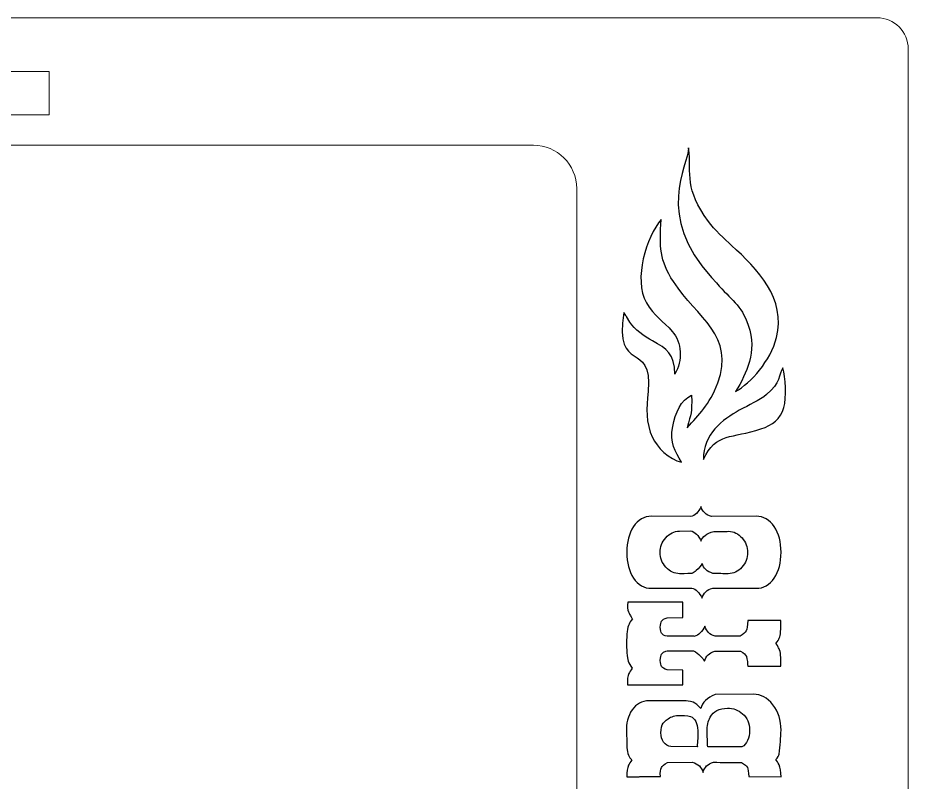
# Model space of a CAD drawing. Header units: millimetres. Extents: x 395 to 1406, y -158 to 315.
# Drawn here: x 1194 to 1255.7, y 113.9 to 166.8 of the extents above; entities that cross this region are included whole.
import ezdxf

# ---------------------------------------------------------------- set-up
doc = ezdxf.new("R2010")
doc.units = ezdxf.units.MM
doc.header["$MEASUREMENT"] = 0
doc.layers.add('layer 1', color=7, linetype='Continuous')

msp = doc.modelspace()

# ---------------------------------------------------------------- linework, layer by layer
at = {"layer": 'layer 1', "color": 142, "lineweight": 20}
msp.add_open_spline([(1113.8754, 166.8224), (1113.8754, 166.8224), (1253.5554, 166.8224), (1253.5554, 166.8224), (1253.5554, 166.8224), (1254.7434, 166.8224), (1255.7155, 165.8503), (1255.7155, 164.6624), (1255.7155, 164.6624), (1255.7155, 164.6624), (1255.7155, 24.9824), (1255.7155, 24.9824), (1255.7155, 24.9824), (1255.7155, 23.7944), (1254.7434, 22.8223), (1253.5554, 22.8223), (1253.5554, 22.8223), (1253.5554, 22.8223), (1113.8754, 22.8223), (1113.8754, 22.8223), (1113.8754, 22.8223), (1112.6875, 22.8223), (1111.7154, 23.7944), (1111.7154, 24.9824), (1111.7154, 24.9824), (1111.7154, 24.9824), (1111.7154, 164.6624), (1111.7154, 164.6624), (1111.7154, 164.6624), (1111.7154, 165.8503), (1112.6875, 166.8224), (1113.8754, 166.8224)], degree=3, knots=[0, 0, 0, 0, 0.1111111, 0.1111111, 0.1111111, 0.1111111, 0.2222222, 0.2222222, 0.2222222, 0.2222222, 0.3333333, 0.3333333, 0.3333333, 0.3333333, 0.4444444, 0.4444444, 0.4444444, 0.4444445, 0.5555556, 0.5555556, 0.5555556, 0.5555556, 0.6666667, 0.6666667, 0.6666667, 0.6666667, 0.7777778, 0.7777778, 0.7777778, 0.7777778, 1, 1, 1, 1], dxfattribs=at)
at = {"layer": 'layer 1', "color": 114, "lineweight": 20}
for points, knots in [([(1196.2154, 163.1006), (1196.2154, 163.1006), (1196.2154, 160.1006), (1196.2154, 160.1006), (1196.2154, 160.1006), (1196.2154, 160.1006), (1171.2154, 160.1006), (1171.2154, 160.1006), (1171.2154, 160.1006), (1171.2154, 160.1006), (1171.2154, 163.1006), (1171.2154, 163.1006), (1171.2154, 163.1006), (1171.2154, 163.1006), (1196.2154, 163.1006), (1196.2154, 163.1006)], [0, 0, 0, 0, 0.2, 0.2, 0.2, 0.2, 0.4, 0.4, 0.4, 0.4, 0.6, 0.6, 0.6, 0.6, 1, 1, 1, 1]), ([(1229.7567, 158.0029), (1231.409, 158.0029), (1232.7567, 156.6552), (1232.7567, 155.0029), (1232.7567, 155.0029), (1232.7567, 155.0029), (1232.7567, 88.118), (1232.7567, 88.118), (1232.7567, 88.118), (1232.7301, 88.1505), (1232.7042, 88.1811), (1232.6792, 88.2094), (1232.6792, 88.2094), (1232.5982, 88.2623), (1232.5174, 88.3138), (1232.4369, 88.3638), (1232.4369, 88.3638), (1231.5777, 88.8979), (1219.7007, 86.1463), (1218.9103, 85.5148), (1218.9103, 85.5148), (1218.9103, 85.5148), (1218.9103, 85.5148), (1218.9103, 85.5148), (1218.9103, 85.5148), (1217.2395, 87.1861), (1204.9533, 89.6385), (1201.6272, 90.5588), (1201.6272, 90.5588), (1200.3161, 90.9217), (1199.0024, 91.2801), (1197.6846, 91.6177), (1197.6846, 91.6177), (1197.6842, 91.6178), (1197.6838, 91.6179), (1197.6835, 91.618), (1197.6835, 91.618), (1197.2343, 91.733), (1196.8719, 91.9177), (1196.5147, 92.2133), (1196.5147, 92.2133), (1196.5147, 92.2133), (1188.342, 98.9794), (1188.342, 98.9794), (1188.342, 98.9794), (1188.342, 98.9794), (1188.3154, 99.0003), (1188.3154, 99.0003), (1188.3154, 99.0003), (1187.2858, 99.8075), (1186.2183, 100.5474), (1185.1124, 101.246), (1185.1124, 101.246), (1181.8168, 103.3276), (1179.762, 103.4724), (1175.9845, 103.824), (1175.9845, 103.824), (1171.3492, 104.2554), (1166.6363, 104.3604), (1161.9844, 104.2113), (1161.9844, 104.2113), (1156.8461, 104.0467), (1151.5746, 103.5733), (1146.5308, 102.5603), (1146.5308, 102.5603), (1139.7418, 101.1968), (1137.0479, 100.7134), (1133.9435, 94.0975), (1133.9435, 94.0975), (1133.8756, 93.9529), (1133.8002, 93.7753), (1133.72, 93.5947), (1133.72, 93.5947), (1132.4615, 93.219), (1131.6588, 92.55), (1131.0257, 91.0004), (1131.0257, 91.0004), (1130.8636, 90.6036), (1130.7095, 90.174), (1130.5781, 89.7324), (1130.5781, 89.7324), (1130.3801, 89.0671), (1130.0141, 88.5536), (1129.4497, 88.1494), (1129.4497, 88.1494), (1129.4437, 88.1451), (1129.4378, 88.1408), (1129.4318, 88.1364), (1129.4318, 88.1364), (1129.4318, 88.1364), (1129.4318, 155.0029), (1129.4318, 155.0029), (1129.4318, 155.0029), (1129.4318, 156.6552), (1130.7795, 158.0029), (1132.4318, 158.0029), (1132.4318, 158.0029), (1132.4318, 158.0029), (1229.7567, 158.0029), (1229.7567, 158.0029)], [0, 0, 0, 0, 0.0384615, 0.0384615, 0.0384615, 0.0384615, 0.0769231, 0.0769231, 0.0769231, 0.0769231, 0.1153846, 0.1153846, 0.1153846, 0.1153846, 0.1538462, 0.1538462, 0.1538462, 0.1538462, 0.1923077, 0.1923077, 0.1923077, 0.1923077, 0.2307692, 0.2307692, 0.2307692, 0.2307692, 0.2692308, 0.2692308, 0.2692308, 0.2692308, 0.3076923, 0.3076923, 0.3076923, 0.3076923, 0.3461538, 0.3461538, 0.3461538, 0.3461539, 0.3846154, 0.3846154, 0.3846154, 0.3846154, 0.4230769, 0.4230769, 0.4230769, 0.4230769, 0.4615385, 0.4615385, 0.4615385, 0.4615385, 0.5, 0.5, 0.5, 0.5, 0.5384615, 0.5384615, 0.5384615, 0.5384615, 0.5769231, 0.5769231, 0.5769231, 0.5769231, 0.6153846, 0.6153846, 0.6153846, 0.6153846, 0.6538462, 0.6538462, 0.6538462, 0.6538462, 0.6923077, 0.6923077, 0.6923077, 0.6923077, 0.7307692, 0.7307692, 0.7307692, 0.7307692, 0.7692308, 0.7692308, 0.7692308, 0.7692308, 0.8076923, 0.8076923, 0.8076923, 0.8076923, 0.8461538, 0.8461538, 0.8461538, 0.8461539, 0.8846154, 0.8846154, 0.8846154, 0.8846154, 0.9230769, 0.9230769, 0.9230769, 0.9230769, 1, 1, 1, 1])]:
    msp.add_open_spline(points, degree=3, knots=knots, dxfattribs=at)
at = {"layer": 'layer 1'}
for points, knots in [([(1243.7661, 140.9405), (1244.5267, 142.265), (1245.2751, 143.6608), (1244.637, 145.5317), (1244.637, 145.5317), (1244.1455, 146.9732), (1243.4644, 147.2711), (1242.4335, 148.4609), (1242.4335, 148.4609), (1242.4335, 148.4609), (1242.0919, 148.847), (1242.0919, 148.847), (1242.0919, 148.847), (1238.1539, 153.1556), (1240.4462, 156.5183), (1240.5099, 157.8259), (1240.5099, 157.8259), (1240.713, 155.9093), (1240.2023, 155.0009), (1241.8771, 152.7253), (1241.8771, 152.7253), (1242.3014, 152.1489), (1242.9872, 151.5029), (1243.4868, 151.0522), (1243.4868, 151.0522), (1245.2707, 149.442), (1247.2839, 147.3613), (1246.5966, 144.6783), (1246.5966, 144.6783), (1246.1814, 143.0582), (1244.8246, 141.5562), (1243.7661, 140.9405)], [0, 0, 0, 0, 0.1111111, 0.1111111, 0.1111111, 0.1111111, 0.2222222, 0.2222222, 0.2222222, 0.2222222, 0.3333333, 0.3333333, 0.3333333, 0.3333333, 0.4444444, 0.4444444, 0.4444444, 0.4444445, 0.5555556, 0.5555556, 0.5555556, 0.5555556, 0.6666667, 0.6666667, 0.6666667, 0.6666667, 0.7777778, 0.7777778, 0.7777778, 0.7777778, 1, 1, 1, 1]), ([(1237.5833, 147.0965), (1236.6674, 148.7271), (1237.5886, 151.6557), (1238.6105, 152.8617), (1238.6105, 152.8617), (1238.4807, 150.9609), (1238.4967, 150.0254), (1239.4566, 148.5586), (1239.4566, 148.5586), (1241.095, 146.0557), (1243.7539, 144.788), (1242.5304, 141.5498), (1242.5304, 141.5498), (1241.9219, 139.9396), (1241.2498, 139.4295), (1240.4066, 138.4225), (1240.4066, 138.4225), (1240.6914, 139.5325), (1240.7479, 139.3475), (1240.7101, 140.6836), (1240.7101, 140.6836), (1239.9792, 140.3644), (1239.5965, 139.4851), (1239.4036, 138.5206), (1239.4036, 138.5206), (1239.1831, 137.4187), (1239.6, 136.782), (1240.0199, 136.0532), (1240.0199, 136.0532), (1239.1505, 136.235), (1238.309, 137.1146), (1238.0064, 137.7603), (1238.0064, 137.7603), (1237.5289, 138.7789), (1237.5941, 139.7752), (1237.7015, 140.9458), (1237.7015, 140.9458), (1238.0404, 144.6428), (1235.3281, 142.0308), (1236.0302, 146.4177), (1236.0302, 146.4177), (1236.047, 146.3947), (1236.0659, 146.363), (1236.0761, 146.3461), (1236.0761, 146.3461), (1236.0761, 146.3461), (1236.1631, 146.205), (1236.1631, 146.205), (1236.1631, 146.205), (1236.1756, 146.1832), (1236.1902, 146.1564), (1236.2027, 146.1343), (1236.2027, 146.1343), (1236.2027, 146.1343), (1236.4285, 145.7395), (1236.4285, 145.7395), (1236.4285, 145.7395), (1236.7835, 145.241), (1237.4262, 144.7749), (1238.016, 144.4534), (1238.016, 144.4534), (1238.9925, 143.9209), (1239.5381, 143.5557), (1239.5535, 142.1533), (1239.5535, 142.1533), (1240.1438, 143.0986), (1240.0152, 144.3515), (1239.3789, 145.0987), (1239.3789, 145.0987), (1238.7786, 145.8038), (1238.0986, 146.1791), (1237.5833, 147.0965)], [0, 0, 0, 0, 0.0526316, 0.0526316, 0.0526316, 0.0526316, 0.1052632, 0.1052632, 0.1052632, 0.1052632, 0.1578947, 0.1578947, 0.1578947, 0.1578947, 0.2105263, 0.2105263, 0.2105263, 0.2105263, 0.2631579, 0.2631579, 0.2631579, 0.2631579, 0.3157895, 0.3157895, 0.3157895, 0.3157895, 0.3684211, 0.3684211, 0.3684211, 0.3684211, 0.4210526, 0.4210526, 0.4210526, 0.4210526, 0.4736842, 0.4736842, 0.4736842, 0.4736842, 0.5263158, 0.5263158, 0.5263158, 0.5263158, 0.5789474, 0.5789474, 0.5789474, 0.5789474, 0.6315789, 0.6315789, 0.6315789, 0.631579, 0.6842105, 0.6842105, 0.6842105, 0.6842105, 0.7368421, 0.7368421, 0.7368421, 0.7368421, 0.7894737, 0.7894737, 0.7894737, 0.7894737, 0.8421053, 0.8421053, 0.8421053, 0.8421053, 0.8947368, 0.8947368, 0.8947368, 0.8947369, 1, 1, 1, 1]), ([(1247.0319, 142.5822), (1247.2347, 141.9761), (1247.2903, 140.4721), (1247.1064, 139.8477), (1247.1064, 139.8477), (1246.8649, 139.0277), (1246.3173, 138.6189), (1245.5192, 138.3515), (1245.5192, 138.3515), (1243.517, 137.6808), (1242.4003, 138.1376), (1241.5321, 136.2362), (1241.5321, 136.2362), (1241.4715, 137.9799), (1242.9028, 139.0184), (1244.0192, 139.6483), (1244.0192, 139.6483), (1244.701, 140.0327), (1245.3897, 140.3074), (1245.9085, 140.736), (1245.9085, 140.736), (1246.8937, 141.5501), (1246.7537, 142.1117), (1247.0319, 142.5822)], [0, 0, 0, 0, 0.1428571, 0.1428571, 0.1428571, 0.1428572, 0.2857143, 0.2857143, 0.2857143, 0.2857143, 0.4285714, 0.4285714, 0.4285714, 0.4285714, 0.5714286, 0.5714286, 0.5714286, 0.5714286, 0.7142857, 0.7142857, 0.7142857, 0.7142857, 1, 1, 1, 1])]:
    msp.add_open_spline(points, degree=3, knots=knots, dxfattribs=at)
at = {"layer": 'layer 1', "color": 250}
for points, knots in [([(1241.3705, 132.9793), (1241.4604, 132.6289), (1241.703, 132.3998), (1242.0983, 132.292), (1242.0983, 132.292), (1242.0983, 132.292), (1245.1847, 132.3055), (1245.1847, 132.3055), (1245.1847, 132.3055), (1245.7058, 132.3055), (1246.1236, 132.0674), (1246.4381, 131.5912), (1246.4381, 131.5912), (1246.7526, 131.115), (1246.9098, 130.522), (1246.9098, 129.8121), (1246.9098, 129.8121), (1246.9098, 129.1023), (1246.7526, 128.5093), (1246.4381, 128.0331), (1246.4381, 128.0331), (1246.1236, 127.5569), (1245.7058, 127.3188), (1245.1847, 127.3188), (1245.1847, 127.3188), (1245.1847, 127.3188), (1242.1792, 127.3323), (1242.1792, 127.3323), (1242.1792, 127.3323), (1241.7749, 127.2245), (1241.5278, 126.9908), (1241.4379, 126.6314), (1241.4379, 126.6314), (1241.2582, 127.0358), (1241.0201, 127.2694), (1240.7236, 127.3323), (1240.7236, 127.3323), (1240.7236, 127.3323), (1237.9473, 127.3188), (1237.9473, 127.3188), (1237.9473, 127.3188), (1237.4261, 127.3188), (1237.0083, 127.5569), (1236.6939, 128.0331), (1236.6939, 128.0331), (1236.3794, 128.5093), (1236.2221, 129.1023), (1236.2221, 129.8121), (1236.2221, 129.8121), (1236.2221, 130.522), (1236.3794, 131.115), (1236.6939, 131.5912), (1236.6939, 131.5912), (1237.0083, 132.0674), (1237.4261, 132.3055), (1237.9473, 132.3055), (1237.9473, 132.3055), (1237.9473, 132.3055), (1240.6428, 132.292), (1240.6428, 132.292), (1240.6428, 132.292), (1240.9483, 132.3549), (1241.1908, 132.584), (1241.3705, 132.9793)], [0, 0, 0, 0, 0.0588235, 0.0588235, 0.0588235, 0.0588235, 0.1176471, 0.1176471, 0.1176471, 0.1176471, 0.1764706, 0.1764706, 0.1764706, 0.1764706, 0.2352941, 0.2352941, 0.2352941, 0.2352941, 0.2941176, 0.2941176, 0.2941176, 0.2941177, 0.3529412, 0.3529412, 0.3529412, 0.3529412, 0.4117647, 0.4117647, 0.4117647, 0.4117647, 0.4705882, 0.4705882, 0.4705882, 0.4705882, 0.5294118, 0.5294118, 0.5294118, 0.5294118, 0.5882353, 0.5882353, 0.5882353, 0.5882353, 0.6470588, 0.6470588, 0.6470588, 0.6470588, 0.7058824, 0.7058824, 0.7058824, 0.7058824, 0.7647059, 0.7647059, 0.7647059, 0.7647059, 0.8235294, 0.8235294, 0.8235294, 0.8235294, 0.8823529, 0.8823529, 0.8823529, 0.882353, 1, 1, 1, 1]), ([(1240.6562, 131.3081), (1240.6562, 131.3081), (1239.8745, 131.2812), (1239.8745, 131.2812), (1239.8745, 131.2812), (1239.5062, 131.2722), (1239.1894, 131.1195), (1238.9244, 130.8229), (1238.9244, 130.8229), (1238.6593, 130.5264), (1238.5268, 130.1895), (1238.5268, 129.8121), (1238.5268, 129.8121), (1238.5268, 129.4258), (1238.6638, 129.0821), (1238.9379, 128.7811), (1238.9379, 128.7811), (1239.2119, 128.4801), (1239.5286, 128.3296), (1239.888, 128.3296), (1239.888, 128.3296), (1240.0318, 128.3296), (1240.3148, 128.3341), (1240.7371, 128.3431), (1240.7371, 128.3431), (1240.8449, 128.406), (1240.9438, 128.4734), (1241.0336, 128.5453), (1241.0336, 128.5453), (1241.2403, 128.716), (1241.3795, 128.8822), (1241.4514, 129.0439), (1241.4514, 129.0439), (1241.5413, 128.7025), (1241.7883, 128.4734), (1242.1927, 128.3566), (1242.1927, 128.3566), (1242.7587, 128.3296), (1243.1136, 128.3206), (1243.2574, 128.3296), (1243.2574, 128.3296), (1243.6168, 128.3296), (1243.929, 128.4779), (1244.1941, 128.7744), (1244.1941, 128.7744), (1244.4591, 129.0709), (1244.5917, 129.4123), (1244.5917, 129.7987), (1244.5917, 129.7987), (1244.5917, 130.176), (1244.4636, 130.513), (1244.2076, 130.8095), (1244.2076, 130.8095), (1243.9515, 131.106), (1243.6393, 131.2587), (1243.2709, 131.2677), (1243.2709, 131.2677), (1243.0462, 131.2408), (1242.7093, 131.2363), (1242.2601, 131.2542), (1242.2601, 131.2542), (1241.7479, 131.1195), (1241.4514, 130.8948), (1241.3705, 130.5804), (1241.3705, 130.5804), (1241.1908, 130.9847), (1240.9527, 131.2273), (1240.6562, 131.3081)], [0, 0, 0, 0, 0.0555556, 0.0555556, 0.0555556, 0.0555556, 0.1111111, 0.1111111, 0.1111111, 0.1111111, 0.1666667, 0.1666667, 0.1666667, 0.1666667, 0.2222222, 0.2222222, 0.2222222, 0.2222222, 0.2777778, 0.2777778, 0.2777778, 0.2777778, 0.3333333, 0.3333333, 0.3333333, 0.3333333, 0.3888889, 0.3888889, 0.3888889, 0.3888889, 0.4444444, 0.4444444, 0.4444444, 0.4444445, 0.5, 0.5, 0.5, 0.5, 0.5555556, 0.5555556, 0.5555556, 0.5555556, 0.6111111, 0.6111111, 0.6111111, 0.6111111, 0.6666667, 0.6666667, 0.6666667, 0.6666667, 0.7222222, 0.7222222, 0.7222222, 0.7222222, 0.7777778, 0.7777778, 0.7777778, 0.7777778, 0.8333333, 0.8333333, 0.8333333, 0.8333333, 0.8888889, 0.8888889, 0.8888889, 0.8888889, 1, 1, 1, 1]), ([(1240.1171, 126.3619), (1240.1171, 126.3619), (1240.1037, 125.2971), (1240.1037, 125.2971), (1240.1037, 125.2971), (1240.1037, 125.2971), (1239.012, 125.2837), (1239.012, 125.2837), (1239.012, 125.2837), (1238.8143, 125.2208), (1238.6885, 125.1399), (1238.6346, 125.0411), (1238.6346, 125.0411), (1238.5987, 124.9782), (1238.5672, 124.8389), (1238.5403, 124.6233), (1238.5403, 124.6233), (1238.5672, 124.3986), (1238.5987, 124.2639), (1238.6346, 124.2189), (1238.6346, 124.2189), (1238.6975, 124.1111), (1238.8233, 124.0392), (1239.012, 124.0033), (1239.012, 124.0033), (1239.6859, 124.0033), (1240.1778, 124.0033), (1240.4878, 124.0033), (1240.4878, 124.0033), (1240.7978, 124.0033), (1240.9303, 123.9988), (1240.8854, 123.9898), (1240.8854, 123.9898), (1241.2088, 124.0797), (1241.4604, 124.3133), (1241.6401, 124.6907), (1241.6401, 124.6907), (1241.7389, 124.3402), (1241.977, 124.1111), (1242.3544, 124.0033), (1242.3544, 124.0033), (1242.4443, 124.0033), (1242.6329, 124.0033), (1242.9205, 124.0033), (1242.9205, 124.0033), (1243.208, 124.0033), (1243.5943, 124.0078), (1244.0795, 124.0168), (1244.0795, 124.0168), (1244.2862, 124.1336), (1244.4254, 124.2549), (1244.4973, 124.3807), (1244.4973, 124.3807), (1244.5512, 124.4885), (1244.5872, 124.7221), (1244.6051, 125.0815), (1244.6051, 125.0815), (1244.6051, 125.0815), (1246.8963, 125.0815), (1246.8963, 125.0815), (1246.8963, 125.0815), (1246.9053, 124.4705), (1246.8694, 124.0662), (1246.7885, 123.8685), (1246.7885, 123.8685), (1246.7526, 123.7877), (1246.6762, 123.6664), (1246.5594, 123.5046), (1246.5594, 123.5046), (1246.5863, 123.4687), (1246.6178, 123.4193), (1246.6537, 123.3564), (1246.6537, 123.3564), (1246.6897, 123.2935), (1246.7301, 123.2171), (1246.775, 123.1273), (1246.775, 123.1273), (1246.8739, 122.9476), (1246.9143, 122.5477), (1246.8963, 121.9278), (1246.8963, 121.9278), (1246.8963, 121.9278), (1244.6051, 121.9278), (1244.6051, 121.9278), (1244.6051, 121.9278), (1244.5962, 122.0985), (1244.5827, 122.24), (1244.5647, 122.3523), (1244.5647, 122.3523), (1244.5467, 122.4646), (1244.5288, 122.5477), (1244.5108, 122.6016), (1244.5108, 122.6016), (1244.4569, 122.7184), (1244.3221, 122.8397), (1244.1065, 122.9655), (1244.1065, 122.9655), (1244.1065, 122.9655), (1242.314, 122.9655), (1242.314, 122.9655), (1242.314, 122.9655), (1241.9366, 122.8487), (1241.6985, 122.6196), (1241.5997, 122.2782), (1241.5997, 122.2782), (1241.4739, 122.5387), (1241.2223, 122.7769), (1240.8449, 122.9925), (1240.8449, 122.9925), (1240.8449, 122.9925), (1239.012, 122.9925), (1239.012, 122.9925), (1239.012, 122.9925), (1238.9131, 122.9745), (1238.8323, 122.9408), (1238.7694, 122.8914), (1238.7694, 122.8914), (1238.7065, 122.842), (1238.6616, 122.7948), (1238.6346, 122.7499), (1238.6346, 122.7499), (1238.5987, 122.687), (1238.5672, 122.5477), (1238.5403, 122.3321), (1238.5403, 122.3321), (1238.5672, 122.1165), (1238.5987, 121.9772), (1238.6346, 121.9143), (1238.6346, 121.9143), (1238.6885, 121.8155), (1238.8143, 121.7346), (1239.012, 121.6717), (1239.012, 121.6717), (1239.012, 121.6717), (1240.1171, 121.6582), (1240.1171, 121.6582), (1240.1171, 121.6582), (1240.1171, 121.6582), (1240.1171, 120.6339), (1240.1171, 120.6339), (1240.1171, 120.6339), (1240.1171, 120.6339), (1236.2761, 120.6339), (1236.2761, 120.6339), (1236.2761, 120.6339), (1236.2491, 120.9754), (1236.2805, 121.2404), (1236.3704, 121.4291), (1236.3704, 121.4291), (1236.4063, 121.51), (1236.4827, 121.6313), (1236.5995, 121.793), (1236.5995, 121.793), (1236.5456, 121.8559), (1236.4692, 121.9817), (1236.3704, 122.1704), (1236.3704, 122.1704), (1236.2626, 122.395), (1236.2087, 122.8353), (1236.2087, 123.4912), (1236.2087, 123.4912), (1236.2087, 124.1471), (1236.2671, 124.5963), (1236.3839, 124.8389), (1236.3839, 124.8389), (1236.4198, 124.9198), (1236.4962, 125.0411), (1236.613, 125.2028), (1236.613, 125.2028), (1236.577, 125.2567), (1236.5366, 125.3241), (1236.4917, 125.405), (1236.4917, 125.405), (1236.4468, 125.4858), (1236.3973, 125.5802), (1236.3434, 125.688), (1236.3434, 125.688), (1236.2805, 125.8407), (1236.2626, 126.0654), (1236.2895, 126.3619), (1236.2895, 126.3619), (1236.2895, 126.3619), (1240.1171, 126.3619), (1240.1171, 126.3619)], [0, 0, 0, 0, 0.0212766, 0.0212766, 0.0212766, 0.0212766, 0.0425532, 0.0425532, 0.0425532, 0.0425532, 0.0638298, 0.0638298, 0.0638298, 0.0638298, 0.0851064, 0.0851064, 0.0851064, 0.0851064, 0.106383, 0.106383, 0.106383, 0.106383, 0.1276596, 0.1276596, 0.1276596, 0.1276596, 0.1489362, 0.1489362, 0.1489362, 0.1489362, 0.1702128, 0.1702128, 0.1702128, 0.1702128, 0.1914894, 0.1914894, 0.1914894, 0.1914894, 0.212766, 0.212766, 0.212766, 0.212766, 0.2340426, 0.2340426, 0.2340426, 0.2340426, 0.2553191, 0.2553191, 0.2553191, 0.2553192, 0.2765957, 0.2765957, 0.2765957, 0.2765958, 0.2978723, 0.2978723, 0.2978723, 0.2978724, 0.3191489, 0.3191489, 0.3191489, 0.3191489, 0.3404255, 0.3404255, 0.3404255, 0.3404255, 0.3617021, 0.3617021, 0.3617021, 0.3617021, 0.3829787, 0.3829787, 0.3829787, 0.3829787, 0.4042553, 0.4042553, 0.4042553, 0.4042553, 0.4255319, 0.4255319, 0.4255319, 0.4255319, 0.4468085, 0.4468085, 0.4468085, 0.4468085, 0.4680851, 0.4680851, 0.4680851, 0.4680851, 0.4893617, 0.4893617, 0.4893617, 0.4893617, 0.5106383, 0.5106383, 0.5106383, 0.5106383, 0.5319149, 0.5319149, 0.5319149, 0.5319149, 0.5531915, 0.5531915, 0.5531915, 0.5531915, 0.5744681, 0.5744681, 0.5744681, 0.5744681, 0.5957447, 0.5957447, 0.5957447, 0.5957447, 0.6170213, 0.6170213, 0.6170213, 0.6170213, 0.6382979, 0.6382979, 0.6382979, 0.6382979, 0.6595745, 0.6595745, 0.6595745, 0.6595745, 0.6808511, 0.6808511, 0.6808511, 0.6808511, 0.7021277, 0.7021277, 0.7021277, 0.7021277, 0.7234043, 0.7234043, 0.7234043, 0.7234043, 0.7446809, 0.7446809, 0.7446809, 0.7446809, 0.7659574, 0.7659574, 0.7659574, 0.7659575, 0.787234, 0.787234, 0.787234, 0.7872341, 0.8085106, 0.8085106, 0.8085106, 0.8085106, 0.8297872, 0.8297872, 0.8297872, 0.8297872, 0.8510638, 0.8510638, 0.8510638, 0.8510638, 0.8723404, 0.8723404, 0.8723404, 0.8723404, 0.893617, 0.893617, 0.893617, 0.893617, 0.9148936, 0.9148936, 0.9148936, 0.9148936, 0.9361702, 0.9361702, 0.9361702, 0.9361702, 0.9574468, 0.9574468, 0.9574468, 0.9574468, 1, 1, 1, 1]), ([(1244.9825, 119.987), (1245.5126, 119.987), (1245.9664, 119.7444), (1246.3437, 119.2592), (1246.3437, 119.2592), (1246.7211, 118.774), (1246.9098, 118.1855), (1246.9098, 117.4936), (1246.9098, 117.4936), (1246.8918, 116.9905), (1246.8514, 116.4379), (1246.7885, 115.8359), (1246.7885, 115.8359), (1246.7526, 115.7371), (1246.6762, 115.6113), (1246.5594, 115.4585), (1246.5594, 115.4585), (1246.6133, 115.3867), (1246.6852, 115.2631), (1246.775, 115.0879), (1246.775, 115.0879), (1246.8649, 114.9127), (1246.9098, 114.6409), (1246.9098, 114.2725), (1246.9098, 114.2725), (1246.9098, 114.2725), (1244.6725, 114.286), (1244.6725, 114.286), (1244.6725, 114.286), (1244.6635, 114.6095), (1244.6321, 114.8206), (1244.5782, 114.9194), (1244.5782, 114.9194), (1244.5243, 115.0183), (1244.3895, 115.1351), (1244.1739, 115.2699), (1244.1739, 115.2699), (1243.4641, 115.2519), (1242.8171, 115.2564), (1242.2331, 115.2833), (1242.2331, 115.2833), (1241.8378, 115.1665), (1241.5952, 114.9284), (1241.5053, 114.569), (1241.5053, 114.569), (1241.4155, 114.9284), (1241.1684, 115.1665), (1240.7641, 115.2833), (1240.7641, 115.2833), (1240.7641, 115.2833), (1239.0524, 115.2699), (1239.0524, 115.2699), (1239.0524, 115.2699), (1238.8188, 115.1261), (1238.675, 115.0048), (1238.6211, 114.906), (1238.6211, 114.906), (1238.5493, 114.7802), (1238.5268, 114.5735), (1238.5537, 114.286), (1238.5537, 114.286), (1237.5295, 114.286), (1237.0308, 114.2815), (1237.0577, 114.2725), (1237.0577, 114.2725), (1236.7792, 114.2635), (1236.5007, 114.259), (1236.2221, 114.259), (1236.2221, 114.259), (1236.2221, 114.6184), (1236.2626, 114.888), (1236.3434, 115.0677), (1236.3434, 115.0677), (1236.3884, 115.1665), (1236.4647, 115.2923), (1236.5726, 115.4451), (1236.5726, 115.4451), (1236.3839, 115.5978), (1236.2716, 115.8808), (1236.2356, 116.2942), (1236.2356, 116.2942), (1236.2266, 116.6446), (1236.2176, 116.995), (1236.2087, 117.3454), (1236.2087, 117.3454), (1236.1727, 117.9654), (1236.3008, 118.4842), (1236.5928, 118.902), (1236.5928, 118.902), (1236.8848, 119.3198), (1237.2734, 119.5288), (1237.7586, 119.5288), (1237.7586, 119.5288), (1237.7586, 119.5288), (1240.2384, 119.5288), (1240.2384, 119.5288), (1240.2384, 119.5288), (1240.3642, 119.5288), (1240.5619, 119.4973), (1240.8314, 119.4344), (1240.8314, 119.4344), (1240.9752, 119.3625), (1241.1504, 119.2143), (1241.3571, 118.9897), (1241.3571, 118.9897), (1241.4649, 119.4209), (1241.7928, 119.7444), (1242.3409, 119.96), (1242.3409, 119.96), (1242.3409, 119.96), (1244.9825, 119.987), (1244.9825, 119.987)], [0, 0, 0, 0, 0.0344828, 0.0344828, 0.0344828, 0.0344828, 0.0689655, 0.0689655, 0.0689655, 0.0689655, 0.1034483, 0.1034483, 0.1034483, 0.1034483, 0.137931, 0.137931, 0.137931, 0.137931, 0.1724138, 0.1724138, 0.1724138, 0.1724138, 0.2068966, 0.2068966, 0.2068966, 0.2068966, 0.2413793, 0.2413793, 0.2413793, 0.2413793, 0.2758621, 0.2758621, 0.2758621, 0.2758621, 0.3103448, 0.3103448, 0.3103448, 0.3103448, 0.3448276, 0.3448276, 0.3448276, 0.3448276, 0.3793103, 0.3793103, 0.3793103, 0.3793104, 0.4137931, 0.4137931, 0.4137931, 0.4137931, 0.4482759, 0.4482759, 0.4482759, 0.4482759, 0.4827586, 0.4827586, 0.4827586, 0.4827586, 0.5172414, 0.5172414, 0.5172414, 0.5172414, 0.5517241, 0.5517241, 0.5517241, 0.5517241, 0.5862069, 0.5862069, 0.5862069, 0.5862069, 0.6206897, 0.6206897, 0.6206897, 0.6206897, 0.6551724, 0.6551724, 0.6551724, 0.6551724, 0.6896552, 0.6896552, 0.6896552, 0.6896552, 0.7241379, 0.7241379, 0.7241379, 0.7241379, 0.7586207, 0.7586207, 0.7586207, 0.7586207, 0.7931034, 0.7931034, 0.7931034, 0.7931035, 0.8275862, 0.8275862, 0.8275862, 0.8275862, 0.862069, 0.862069, 0.862069, 0.862069, 0.8965517, 0.8965517, 0.8965517, 0.8965517, 0.9310345, 0.9310345, 0.9310345, 0.9310345, 1, 1, 1, 1]), ([(1242.004, 118.3966), (1241.8602, 118.1271), (1241.7883, 117.7902), (1241.7883, 117.3858), (1241.7883, 117.3858), (1241.7883, 117.278), (1241.7951, 117.1073), (1241.8086, 116.8737), (1241.8086, 116.8737), (1241.822, 116.6401), (1241.8288, 116.4604), (1241.8288, 116.3346), (1241.8288, 116.3346), (1241.8288, 116.3346), (1244.2008, 116.3346), (1244.2008, 116.3346), (1244.2008, 116.3346), (1244.5512, 116.5412), (1244.7264, 116.9276), (1244.7264, 117.4936), (1244.7264, 117.4936), (1244.7264, 117.9788), (1244.5647, 118.3607), (1244.2413, 118.6392), (1244.2413, 118.6392), (1243.9537, 118.8908), (1243.6033, 119.0166), (1243.19, 119.0166), (1243.19, 119.0166), (1242.624, 119.0166), (1242.2286, 118.81), (1242.004, 118.3966)], [0, 0, 0, 0, 0.1111111, 0.1111111, 0.1111111, 0.1111111, 0.2222222, 0.2222222, 0.2222222, 0.2222222, 0.3333333, 0.3333333, 0.3333333, 0.3333333, 0.4444444, 0.4444444, 0.4444444, 0.4444445, 0.5555556, 0.5555556, 0.5555556, 0.5555556, 0.6666667, 0.6666667, 0.6666667, 0.6666667, 0.7777778, 0.7777778, 0.7777778, 0.7777778, 1, 1, 1, 1]), ([(1239.9015, 118.5179), (1239.578, 118.5179), (1239.3085, 118.4416), (1239.0928, 118.2888), (1239.0928, 118.2888), (1238.9042, 118.1451), (1238.7874, 118.0417), (1238.7424, 117.9788), (1238.7424, 117.9788), (1238.6526, 117.8351), (1238.6032, 117.6105), (1238.5942, 117.305), (1238.5942, 117.305), (1238.5852, 117.0624), (1238.6458, 116.849), (1238.7761, 116.6648), (1238.7761, 116.6648), (1238.9064, 116.4806), (1239.0749, 116.3795), (1239.2815, 116.3615), (1239.2815, 116.3615), (1239.2815, 116.3615), (1241.1145, 116.3346), (1241.1145, 116.3346), (1241.1145, 116.3346), (1241.1055, 116.4065), (1241.11, 116.5502), (1241.128, 116.7659), (1241.128, 116.7659), (1241.1459, 116.9815), (1241.1549, 117.1522), (1241.1549, 117.278), (1241.1549, 117.278), (1241.1549, 117.8171), (1241.0201, 118.19), (1240.7506, 118.3966), (1240.7506, 118.3966), (1240.6517, 118.4685), (1240.3687, 118.509), (1239.9015, 118.5179)], [0, 0, 0, 0, 0.0909091, 0.0909091, 0.0909091, 0.0909091, 0.1818182, 0.1818182, 0.1818182, 0.1818182, 0.2727273, 0.2727273, 0.2727273, 0.2727273, 0.3636364, 0.3636364, 0.3636364, 0.3636364, 0.4545455, 0.4545455, 0.4545455, 0.4545455, 0.5454545, 0.5454545, 0.5454545, 0.5454546, 0.6363636, 0.6363636, 0.6363636, 0.6363636, 0.7272727, 0.7272727, 0.7272727, 0.7272727, 0.8181818, 0.8181818, 0.8181818, 0.8181818, 1, 1, 1, 1])]:
    msp.add_open_spline(points, degree=3, knots=knots, dxfattribs=at)

doc.saveas('drawing.dxf')
